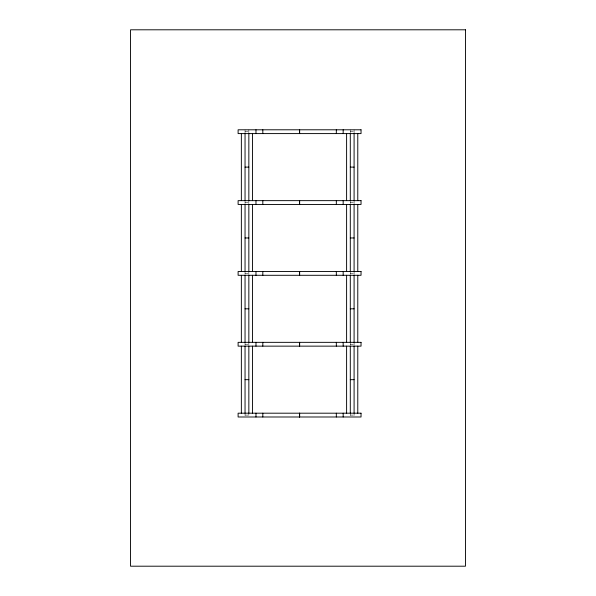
<?xml version="1.0" encoding="UTF-8"?>
<svg xmlns="http://www.w3.org/2000/svg" width="596" height="596" viewBox="0 0 596 596"><rect width="100%" height="100%" fill="white"/><g stroke="black" fill="none" stroke-linecap="round" stroke-linejoin="round"><path stroke-width="0.45" stroke-dasharray="2.98 2.23" d="M245.045 131.694L248.845 131.694M350.292 131.694L354.091 131.694M245.045 202.543L248.845 202.543M350.292 202.543L354.091 202.543M245.045 273.393L248.845 273.393M350.292 273.393L354.091 273.393M245.045 344.242L248.845 344.242M350.292 344.242L354.091 344.242M245.045 415.092L248.845 415.092M350.292 415.092L354.091 415.092M354.091 129.794L354.091 133.593M354.091 200.643L354.091 204.443M354.091 271.493L354.091 275.292M354.091 342.342L354.091 346.142M354.091 413.192L354.091 415.472M350.292 129.794L350.292 133.593M350.292 200.643L350.292 204.443M350.292 271.493L350.292 275.292M350.292 342.342L350.292 346.142M350.292 413.192L350.292 415.472M248.845 129.794L248.845 133.593M248.845 200.643L248.845 204.443M248.845 271.493L248.845 275.292M248.845 342.342L248.845 346.142M248.845 413.192L248.845 415.472M245.045 129.794L245.045 133.593M245.045 200.643L245.045 204.443M245.045 271.493L245.045 275.292M245.045 342.342L245.045 346.142M245.045 413.192L245.045 415.472"/><path stroke-width="0.89" d="M245.045 167.118L248.845 167.118M350.292 167.118L354.091 167.118M245.045 237.968L248.845 237.968M350.292 237.968L354.091 237.968M245.045 308.817L248.845 308.817M350.292 308.817L354.091 308.817M245.045 379.667L248.845 379.667M350.292 379.667L354.091 379.667M357.779 133.593L357.779 200.643M357.779 204.443L357.779 271.493M357.779 275.292L357.779 342.342M357.779 346.142L357.779 413.192M354.091 133.593L354.091 200.643M354.091 204.443L354.091 271.493M354.091 275.292L354.091 342.342M354.091 346.142L354.091 413.192M350.292 133.593L350.292 200.643M350.292 204.443L350.292 271.493M350.292 275.292L350.292 342.342M350.292 346.142L350.292 413.192M346.604 133.593L346.604 200.643M346.604 204.443L346.604 271.493M346.604 275.292L346.604 342.342M346.604 346.142L346.604 413.192M343.169 129.794L343.169 133.593M343.169 200.643L343.169 204.443M343.169 271.493L343.169 275.292M343.169 342.342L343.169 346.142M343.169 413.192L343.169 416.991M336.323 129.794L336.323 133.593M336.323 200.643L336.323 204.443M336.323 271.493L336.323 275.292M336.323 342.342L336.323 346.142M336.323 413.192L336.323 416.991M299.654 129.794L299.654 133.593M299.654 200.643L299.654 204.443M299.654 271.493L299.654 275.292M299.654 342.342L299.654 346.142M299.654 413.192L299.654 416.991M299.483 129.794L299.483 133.593M299.483 200.643L299.483 204.443M299.483 271.493L299.483 275.292M299.483 342.342L299.483 346.142M299.483 413.192L299.483 416.991M262.821 129.794L262.821 133.593M262.821 200.643L262.821 204.443M262.821 271.493L262.821 275.292M262.821 342.342L262.821 346.142M262.821 413.192L262.821 416.991M255.975 129.794L255.975 133.593M255.975 200.643L255.975 204.443M255.975 271.493L255.975 275.292M255.975 342.342L255.975 346.142M255.975 413.192L255.975 416.991M252.533 133.593L252.533 200.643M252.533 204.443L252.533 271.493M252.533 275.292L252.533 342.342M252.533 346.142L252.533 413.192M248.845 133.593L248.845 200.643M248.845 204.443L248.845 271.493M248.845 275.292L248.845 342.342M248.845 346.142L248.845 413.192M245.045 133.593L245.045 200.643M245.045 204.443L245.045 271.493M245.045 275.292L245.045 342.342M245.045 346.142L245.045 413.192M241.358 133.593L241.358 200.643M241.358 204.443L241.358 271.493M241.358 275.292L241.358 342.342M241.358 346.142L241.358 413.192M465.454 29.8L130.546 29.8L130.546 566.2L465.454 566.2L465.454 29.8M361.034 129.794L238.109 129.794L238.109 133.593L361.034 133.593L361.034 129.794M361.034 200.643L238.109 200.643L238.109 204.443L361.034 204.443L361.034 200.643M361.034 271.493L238.109 271.493L238.109 275.292L361.034 275.292L361.034 271.493M361.034 342.342L238.109 342.342L238.109 346.142L361.034 346.142L361.034 342.342M361.034 413.192L238.109 413.192L238.109 416.991L361.034 416.991L361.034 413.192"/></g></svg>
